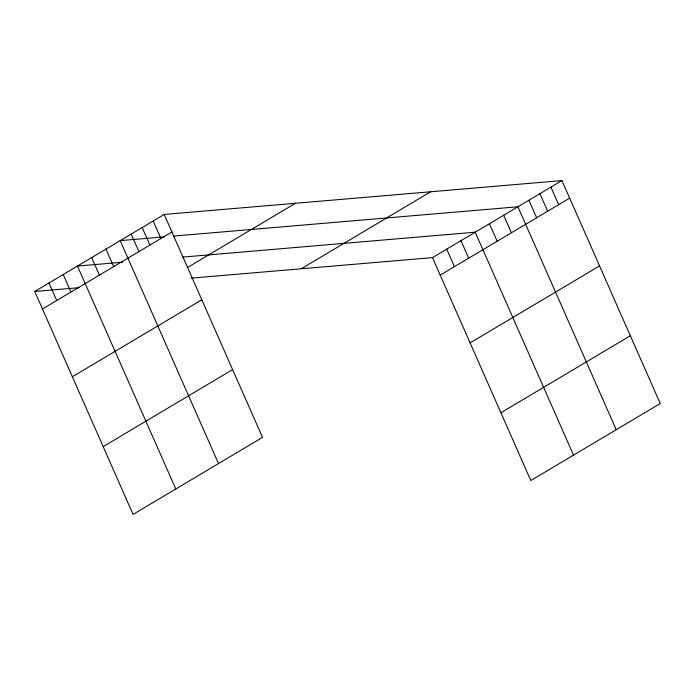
<?xml version="1.0" encoding="UTF-8"?>
<svg xmlns="http://www.w3.org/2000/svg" width="695" height="695" viewBox="0 0 695 695"><rect width="100%" height="100%" fill="white"/><g stroke="black" fill="none" stroke-linecap="round" stroke-linejoin="round"><path stroke-width="1.04" d="M164.194 214.451L262.519 437.39L133.075 514.404L34.75 291.466L164.194 214.451L561.925 180.596L660.25 403.534L530.806 480.549L432.481 257.61L190.969 278.165M42.473 308.98L171.917 231.974M187.363 267.584L295.445 203.279M72.376 376.768L201.819 299.762M301.23 268.783L430.674 191.768M103.181 446.616L232.617 369.601M432.481 257.61L561.925 180.596M440.204 275.124L569.648 198.118M470.107 342.913L599.55 265.907M500.913 412.761L630.348 335.746M164.602 236.856L120.183 240.635L218.508 463.574M173.689 236.083L517.914 206.78L616.239 429.719M122.902 262.18L77.466 266.055L175.792 488.993M182.464 257.115L475.198 232.191L573.523 455.129M34.75 291.466L79.169 287.687M550.918 187.146L558.65 204.66M539.919 193.688L547.643 211.202M528.912 200.238L536.644 217.752M503.675 215.25L511.398 232.773M489.436 223.72L497.16 241.243M460.959 240.661L468.682 258.184M446.72 249.14L454.443 266.654M153.187 221.001L160.919 238.515M142.188 227.543L149.912 245.066M131.181 234.093L138.913 251.607M105.944 249.105L113.667 266.628M91.705 257.584L99.428 275.098M63.228 274.525L70.951 292.039M48.989 282.995L56.712 300.509"/></g></svg>
